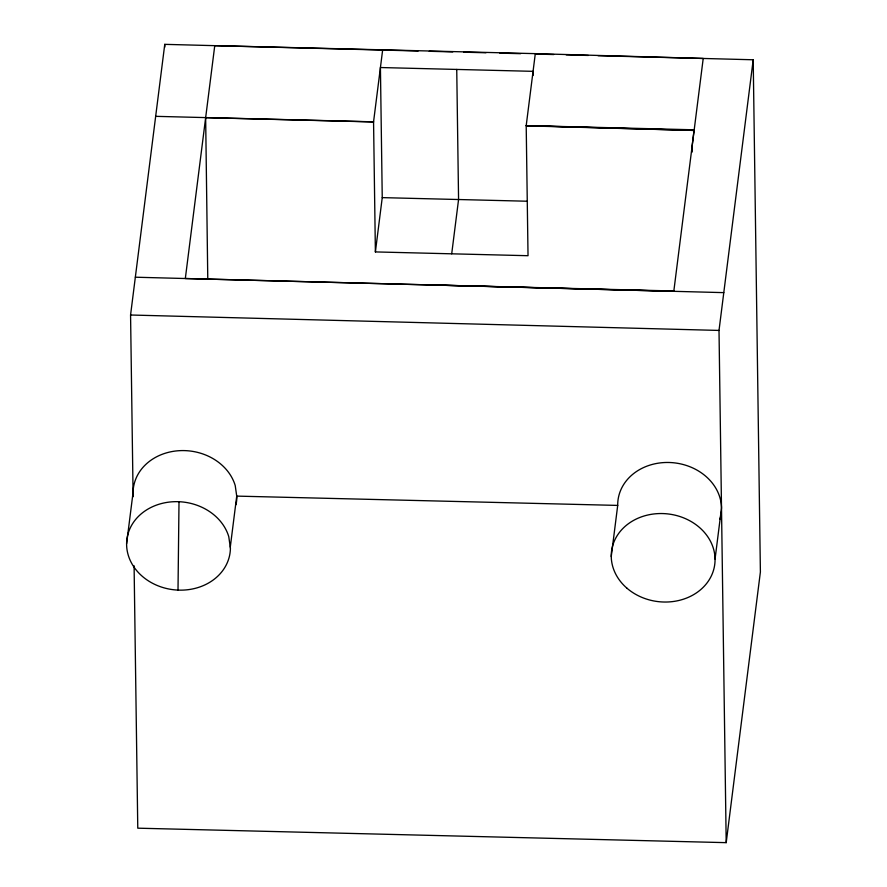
<?xml version="1.0" encoding="UTF-8"?>
<svg xmlns="http://www.w3.org/2000/svg" width="887" height="887" viewBox="0 0 887 887"><rect width="100%" height="100%" fill="white"/><g stroke="black" fill="none" stroke-linecap="round" stroke-linejoin="round"><path stroke-width="1.33" d="M178.01 590.099L179.008 501.709M133.117 496.72L130.566 315.007L164.76 44.35L418.165 50.991M126.608 543.653L133.061 492.584M230.276 547.19L236.729 496.11L617.707 505.413A52.023 44.117 7.2 0 1 668.986 462.482A52.023 44.117 7.2 0 1 721.508 507.996L715.055 559.076M535.304 53.641L214.754 45.658L185.328 278.518L673.798 291.313L703.214 58.464L535.304 53.641L526.202 125.621L528.031 255.711L375.389 251.919L373.56 121.829L382.663 49.838M375.389 251.919L382.242 197.624L380.423 67.534L533.065 71.337L533.12 75.484M451.705 253.815L458.568 199.52L456.738 69.43M611.254 556.493L617.707 505.413M134.092 565.773L137.773 828.181L726.198 842.65L719.013 330.43L753.207 59.773L598.049 55.704M726.198 842.65L760.392 571.993L753.207 59.773M373.56 121.829L155.668 116.341M373.56 121.94L205.651 117.649L207.78 279.25M526.213 125.843L694.122 130.444L526.202 125.621L694.111 129.801L692.093 146.211L692.159 152.076M382.242 197.624L526.712 201.216M429.563 284.915L673.798 290.991M429.23 51.28L452.758 51.901M463.823 52.189L485.965 52.765M499.802 53.131L520.558 53.675M535.781 54.074L553.776 54.539M566.228 54.872L588.369 55.449M135.345 277.21L723.792 292.632M130.566 315.007L719.013 330.43M164.76 44.35L164.805 47.122M133.117 495.146A52.023 44.117 7.2 0 1 177.189 450.84A52.023 44.117 7.2 0 1 235.221 485.555L236.862 497.075A52.023 44.117 7.2 0 1 235.986 504.725M721.364 511.843A52.023 44.117 7.2 0 1 719.9 519.405M230.409 548.144L228.768 536.635A52.023 44.117 7.2 0 0 145.535 510.602A52.023 44.117 7.2 0 0 156.123 585.01A52.023 44.117 7.2 0 0 230.409 548.144M626.887 588.148A52.023 44.117 7.2 0 0 713.447 570.485A52.023 44.117 7.2 0 0 649.118 514.726A52.023 44.117 7.2 0 0 626.887 588.148"/></g></svg>
